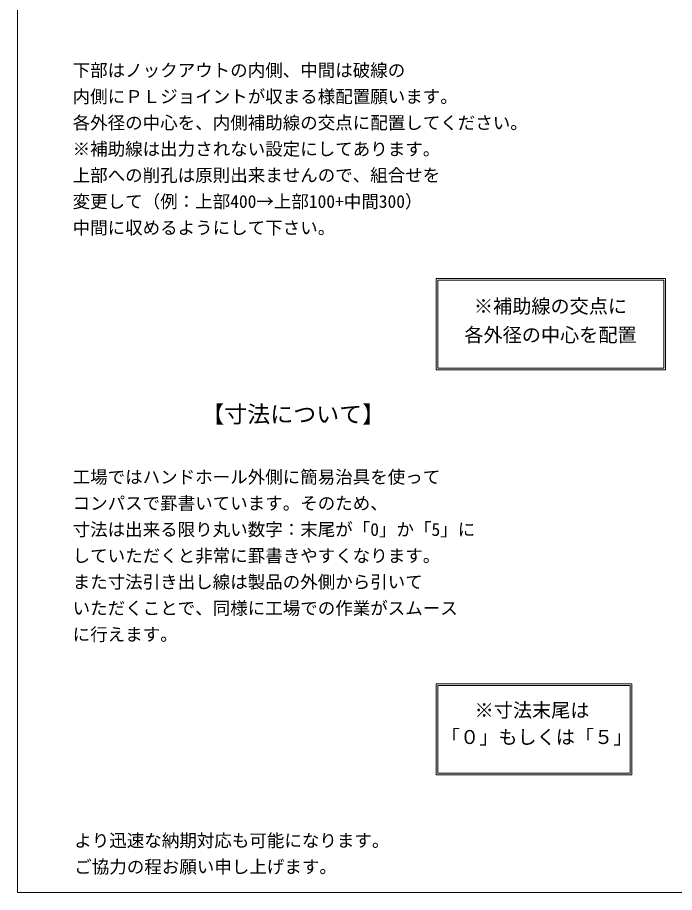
# Model space of a CAD drawing. Units: millimetres, scale not verified. Extents: x -4890 to 4890, y -2296 to 2296.
# Drawn here: x -4890 to -2944, y -1979 to 614 of the extents above; entities that cross this region are included whole.
import ezdxf
from ezdxf.enums import TextEntityAlignment as Align

# ---------------------------------------------------------------- set-up
doc = ezdxf.new("R2010")
doc.units = ezdxf.units.MM
doc.header["$LTSCALE"] = 10
for name, color, linetype, lineweight in [('0-2_waku', 7, 'Continuous', 18), ('0-9_uchigawa', 6, 'Continuous', 18), ('0-E_文字１', 7, 'Continuous', 18)]:
    doc.layers.add(name, color=color, linetype=linetype, lineweight=lineweight)
doc.styles.add('ＭＳ ゴシック', font='')
doc.styles.get('ＭＳ ゴシック').set_extended_font_data('MS Gothic')

msp = doc.modelspace()

# ---------------------------------------------------------------- linework, layer by layer
at = {"layer": '0-2_waku'}
for p, q in [((-4889.68, 2295.96), (-4889.68, -1979.04)), ((-4889.68, -1979.04), (-1829.68, -1979.04)), ((-4889.68, -1979.04), (-1829.68, -1979.04)), ((-4889.68, -1979.04), (-1829.68, -1979.04)), ((-4889.68, -1979.04), (-1829.68, -1979.04))]:
    msp.add_line(p, q, dxfattribs=at)
at = {"layer": '0-9_uchigawa'}
for p, q in [((-3650.15, -429.52), (-3650.15, -159.52)), ((-3650.15, -159.52), (-2970.15, -159.52)), ((-3645.15, -424.52), (-3645.15, -164.52)), ((-3645.15, -164.52), (-2975.15, -164.52)), ((-2975.15, -424.52), (-2975.15, -164.52)), ((-2970.15, -429.52), (-2970.15, -159.52)), ((-3650.15, -429.52), (-2970.15, -429.52)), ((-3645.15, -424.52), (-2975.15, -424.52)), ((-3650.15, -1360.74), (-3070.15, -1360.74)), ((-3650.15, -1630.74), (-3650.15, -1360.74)), ((-3645.15, -1365.74), (-3075.15, -1365.74)), ((-3645.15, -1625.74), (-3645.15, -1365.74)), ((-3075.15, -1625.74), (-3075.15, -1365.74)), ((-3070.15, -1630.74), (-3070.15, -1360.74)), ((-3650.15, -1630.74), (-3070.15, -1630.74)), ((-3645.15, -1625.74), (-3075.15, -1625.74))]:
    msp.add_line(p, q, dxfattribs=at)

# ---------------------------------------------------------------- texts
at = {"layer": '0-E_文字１', "style": 'ＭＳ ゴシック'}
for s, height, p in [('下部はノックアウトの内側、中間は破線の', 38.01, (-4726.38, 427.44)), ('内側にＰＬジョイントが収まる様配置願います。', 38.01, (-4726.38, 349.68)), ('各外径の中心を、内側補助線の交点に配置してください。', 38.01, (-4726.38, 271.92)), ('※補助線は出力されない設定にしてあります。', 38.01, (-4726.38, 194.16)), ('上部への削孔は原則出来ませんので、組合せを', 38.01, (-4726.38, 116.4)), ('変更して（例：上部400→上部100+中間300）', 38.01, (-4726.38, 38.64)), ('中間に収めるようにして下さい。', 38.01, (-4726.38, -39.12)), (' ※補助線の交点に', 41.57, (-3566.27, -274.65)), ('各外径の中心を配置', 41.57, (-3566.27, -359.7)), ('【寸法について】', 49.88, (-4345.34, -601.36)), ('工場ではハンドホール外側に簡易治具を使って', 38.01, (-4726.38, -778)), ('コンパスで罫書いています。そのため、', 38.01, (-4726.38, -855.76)), ('寸法は出来る限り丸い数字：末尾が「0」か「5」に', 38.01, (-4726.38, -933.52)), ('していただくと非常に罫書きやすくなります。', 38.01, (-4726.38, -1011.28)), ('また寸法引き出し線は製品の外側から引いて', 38.01, (-4726.38, -1089.04)), ('いただくことで、同様に工場での作業がスムース', 38.01, (-4726.38, -1166.8)), ('に行えます。', 38.01, (-4726.38, -1244.56)), ('※寸法末尾は', 41.57, (-3535.94, -1472.05)), ('「０」もしくは「５」', 41.57, (-3635.68, -1551.45)), ('より迅速な納期対応も可能になります。\u3000', 38.01, (-4721.54, -1855.45)), ('ご協力の程お願い申し上げます。', 38.01, (-4721.54, -1933.21))]:
    msp.add_text(s, height=height, dxfattribs=at).set_placement(p, align=Align.BOTTOM_LEFT)

doc.saveas('drawing.dxf')
